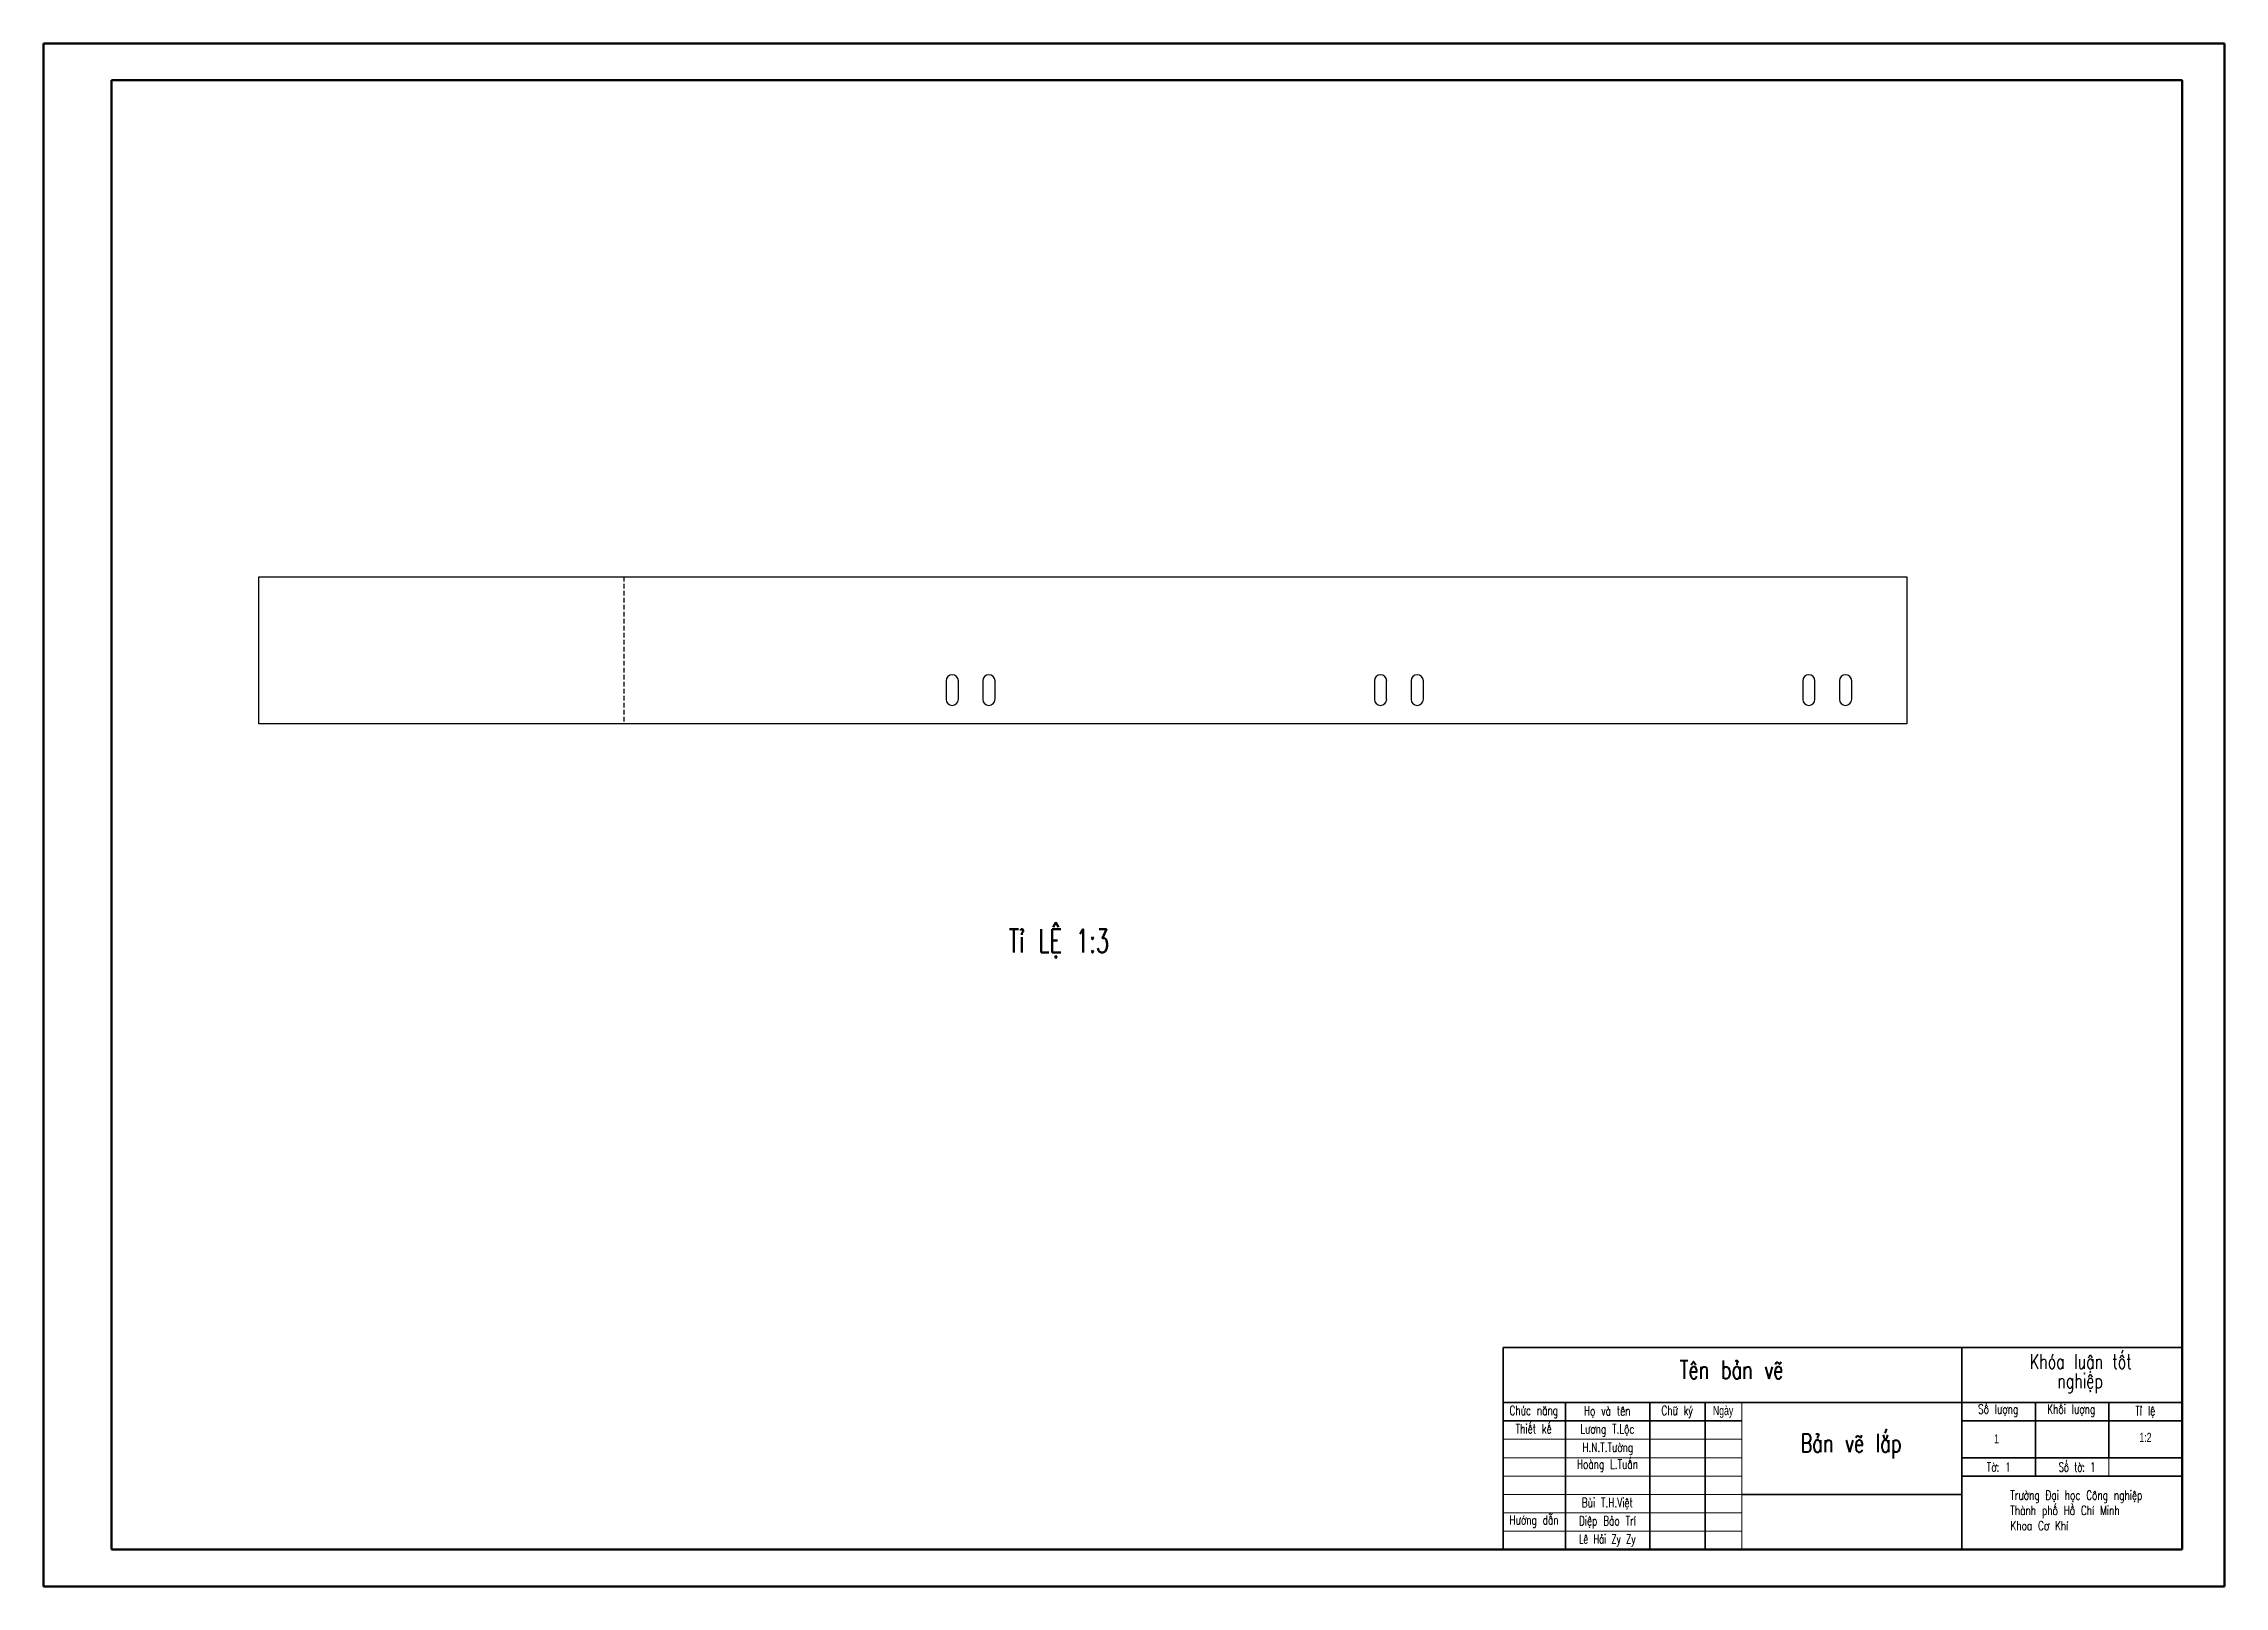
# Model space of a CAD drawing. Header units: millimetres. Extents: x 0 to 594, y 0 to 420.
import ezdxf

# ---------------------------------------------------------------- set-up
doc = ezdxf.new("R2010")
doc.units = ezdxf.units.MM
doc.linetypes.add('HIDDEN', pattern=[1.905, 1.27, -0.635])
doc.styles.add('SLDTEXTSTYLE0', font='TXT', dxfattribs={"width": 0.663, "bigfont": 'bigfont'})
doc.styles.add('SLDTEXTSTYLE1', font='TXT', dxfattribs={"width": 0.710611, "bigfont": 'bigfont'})
doc.styles.add('SLDTEXTSTYLE2', font='TXT', dxfattribs={"width": 0.657958, "bigfont": 'bigfont'})
doc.styles.add('SLDTEXTSTYLE3', font='TXT', dxfattribs={"width": 0.710611})

msp = doc.modelspace()

# ---------------------------------------------------------------- linework, layer by layer
at = {"color": 7, "linetype": 'Continuous', "lineweight": 50}
for p, q in [((0, 420), (594, 420)), ((0, 420), (0, 0)), ((594, 420), (594, 0)), ((18.53, 410.03), (582.53, 410.03)), ((18.53, 410.03), (18.53, 10.03)), ((582.53, 410.03), (582.53, 10.03)), ((18.53, 10.03), (582.53, 10.03)), ((0, 0), (594, 0))]:
    msp.add_line(p, q, dxfattribs=at)
at = {"color": 7, "linetype": 'Continuous', "lineweight": 25}
for p, q in [((58.59, 234.83), (58.59, 274.83)), ((58.59, 274.83), (507.49, 274.83)), ((507.49, 274.83), (507.49, 234.83)), ((245.82, 246.5), (245.82, 241.5)), ((249.16, 241.5), (249.16, 246.5)), ((255.82, 246.5), (255.82, 241.5)), ((259.16, 241.5), (259.16, 246.5)), ((362.49, 246.5), (362.49, 241.5)), ((365.82, 241.5), (365.82, 246.5)), ((372.49, 246.5), (372.49, 241.5)), ((375.82, 241.5), (375.82, 246.5)), ((479.16, 246.5), (479.16, 241.5)), ((482.49, 241.5), (482.49, 246.5)), ((489.16, 246.5), (489.16, 241.5)), ((492.49, 241.5), (492.49, 246.5)), ((507.49, 234.83), (58.59, 234.83))]:
    msp.add_line(p, q, dxfattribs=at)
at = {"color": 7, "linetype": 'HIDDEN'}
msp.add_line((158.04, 274.83), (158.04, 234.83), dxfattribs=at)
at = {"color": 7, "linetype": 'Continuous', "lineweight": 35}
for p, q in [((397.53, 65.03), (582.53, 65.03)), ((397.53, 10.03), (397.53, 65.03)), ((522.53, 65.03), (522.53, 10.03)), ((397.53, 50.03), (582.53, 50.03)), ((414.53, 10.03), (414.53, 50.03)), ((437.53, 10.03), (437.53, 50.03)), ((452.53, 10.03), (452.53, 50.03)), ((542.53, 50.03), (542.53, 30.03)), ((562.53, 50.03), (562.53, 35.03)), ((397.53, 45.03), (462.53, 45.03)), ((522.53, 45.03), (582.53, 45.03)), ((522.53, 35.03), (582.53, 35.03)), ((522.53, 30.03), (582.53, 30.03)), ((462.53, 25.03), (522.53, 25.03))]:
    msp.add_line(p, q, dxfattribs=at)
at = {"color": 7, "linetype": 'Continuous', "lineweight": 18}
for p, q in [((582.53, 65.03), (582.53, 50.03)), ((397.53, 50.03), (582.53, 50.03)), ((462.53, 10.03), (462.53, 50.03)), ((582.53, 50.03), (582.53, 45.03)), ((522.53, 45.03), (582.53, 45.03)), ((582.53, 45.03), (582.53, 40.03)), ((397.53, 40.03), (462.53, 40.03)), ((582.53, 40.03), (582.53, 35.03)), ((397.53, 35.03), (462.53, 35.03)), ((397.53, 30.03), (462.53, 30.03)), ((562.53, 35.03), (562.53, 30.03)), ((582.53, 35.03), (582.53, 30.03)), ((582.53, 30.03), (582.53, 25.03)), ((397.53, 25.03), (462.53, 25.03)), ((582.53, 25.03), (582.53, 20.03)), ((397.53, 20.03), (462.53, 20.03)), ((582.53, 20.03), (582.53, 15.03)), ((397.53, 15.03), (462.53, 15.03)), ((582.53, 15.03), (582.53, 10.03)), ((397.53, 10.03), (414.53, 10.03)), ((414.53, 10.03), (437.53, 10.03)), ((437.53, 10.03), (452.53, 10.03)), ((452.53, 10.03), (462.53, 10.03)), ((462.53, 10.03), (522.53, 10.03)), ((522.53, 10.03), (542.53, 10.03)), ((542.53, 10.03), (562.53, 10.03)), ((562.53, 10.03), (582.53, 10.03))]:
    msp.add_line(p, q, dxfattribs=at)
at = {"color": 7, "linetype": 'Continuous', "lineweight": 25}
for centre, start, end in [((247.49, 246.5), 0, 180), ((257.49, 246.5), 0, 180), ((364.16, 246.5), 0, 180), ((374.16, 246.5), 0, 180), ((480.82, 246.5), 0, 180), ((490.82, 246.5), 0, 180), ((247.49, 241.5), 180, 0), ((257.49, 241.5), 180, 0), ((364.16, 241.5), 180, 0), ((374.16, 241.5), 180, 0), ((480.82, 241.5), 180, 0), ((490.82, 241.5), 180, 0)]:
    msp.add_arc(centre, 1.67, start, end, dxfattribs=at)

# ---------------------------------------------------------------- texts
at = {"color": 7, "linetype": 'Continuous', "lineweight": 0}
for s, insert, char_height, attachment_point, style in [('Tỉ LỆ 1:3', (262.87, 178.89), 6.35, 1, 'SLDTEXTSTYLE0'), ('Tên bản vẽ', (459.73, 61.47), 5, 2, 'SLDTEXTSTYLE1'), ('Khóa luận tốt', (554.86, 63.19), 4, 2, 'SLDTEXTSTYLE1'), ('nghiệp', (554.68, 57.94), 4, 2, 'SLDTEXTSTYLE1'), ('Chức năng', (405.9, 49.15), 2.5, 2, 'SLDTEXTSTYLE1'), ('Họ và tên', (425.9, 49.03), 2.5, 2, 'SLDTEXTSTYLE1'), ('Chữ ký', (444.94, 49.15), 2.5, 2, 'SLDTEXTSTYLE1'), ('Ngày', (457.46, 49.12), 2.5, 2, 'SLDTEXTSTYLE3'), ('Số lượng', (532.39, 49.51), 2.5, 2, 'SLDTEXTSTYLE1'), ('Khối lượng', (552.29, 49.51), 2.5, 2, 'SLDTEXTSTYLE1'), ('Tỉ lệ', (572.46, 49.06), 2.5, 2, 'SLDTEXTSTYLE1'), ('Thiết kế', (405.86, 44.14), 2.5, 2, 'SLDTEXTSTYLE1'), ('Lương T.Lộc', (425.94, 44.12), 2.5, 2, 'SLDTEXTSTYLE1'), ('Bản vẽ lắp', (492.29, 41.49), 5, 2, 'SLDTEXTSTYLE1'), ('1:2', (572.5, 41.8), 2.5, 2, 'SLDTEXTSTYLE3'), ('H.N.T.Tường', (426.04, 39.12), 2.5, 2, 'SLDTEXTSTYLE1'), ('1', (532.61, 41.41), 2.5, 3, 'SLDTEXTSTYLE3'), ('Hoàng L.Tuấn', (425.97, 34.51), 2.5, 2, 'SLDTEXTSTYLE1'), ('Tờ: 1', (532.54, 33.75), 2.5, 2, 'SLDTEXTSTYLE1'), ('Số tờ: 1', (553.88, 33.72), 2.5, 2, 'SLDTEXTSTYLE2'), ('Bùi T.H.Việt', (425.92, 24.06), 2.5, 2, 'SLDTEXTSTYLE1'), ('Trường Đại học Công nghiệp', (535.71, 26.08), 2.5, 1, 'SLDTEXTSTYLE1'), ('Hướng dẫn', (405.96, 19.31), 2.5, 2, 'SLDTEXTSTYLE1'), ('Diệp Bảo Trí', (425.95, 19.1), 2.5, 2, 'SLDTEXTSTYLE1'), ('Thành phố Hồ Chí Minh', (535.71, 21.93), 2.5, 1, 'SLDTEXTSTYLE1'), ('Lê Hải Zy Zy', (425.91, 14.15), 2.5, 2, 'SLDTEXTSTYLE2'), ('Khoa Cơ Khí', (535.71, 17.78), 2.5, 1, 'SLDTEXTSTYLE1')]:
    msp.add_mtext(s, dxfattribs=dict(at, insert=insert, char_height=char_height, attachment_point=attachment_point, style=style))

doc.saveas('drawing.dxf')
